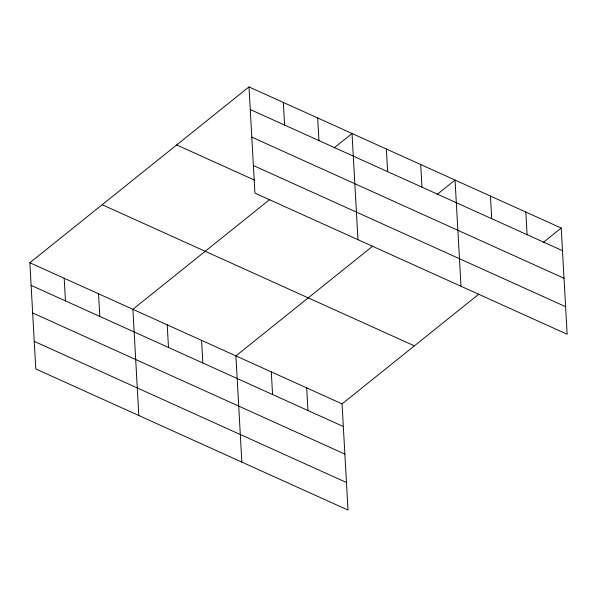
<?xml version="1.0" encoding="UTF-8"?>
<svg xmlns="http://www.w3.org/2000/svg" width="597" height="597" viewBox="0 0 597 597"><rect width="100%" height="100%" fill="white"/><g stroke="black" fill="none" stroke-linecap="round" stroke-linejoin="round"><path stroke-width="0.9" d="M478.861 294.12L342.066 403.878L348.006 510.084L35.79 368.953L29.85 262.747L248.994 86.916L561.21 228.047L567.15 334.253L254.934 193.122L248.994 86.916M269.68 199.562L132.885 309.321L138.817 415.527M333.947 147.996L352.029 133.489L357.961 239.695M372.707 246.136L235.912 355.894L241.852 462.1M436.982 194.57L455.056 180.063L460.996 286.269M543.136 242.554L561.21 228.047M250.262 109.55L562.478 250.68M251.8 137.131L564.016 278.262M253.389 165.541L565.605 306.679M176.675 144.937L254.576 180.152M102.169 204.719L414.385 345.857M29.85 262.747L342.066 403.878M31.119 285.381L343.335 426.512M32.656 312.955L344.879 454.093M34.245 341.372L346.461 482.503M525.83 212.054L527.091 234.688M490.443 196.062L491.712 218.696M420.713 164.541L421.982 187.174M386.371 149.011L387.632 171.652M317.679 117.967L318.947 140.601M306.686 387.878L307.948 410.52M283.336 102.438L284.605 125.071M271.299 371.886L272.568 394.52M201.57 340.365L202.838 362.998M167.227 324.843L168.488 347.476M98.535 293.791L99.803 316.425M64.192 278.269L65.461 300.903"/></g></svg>
